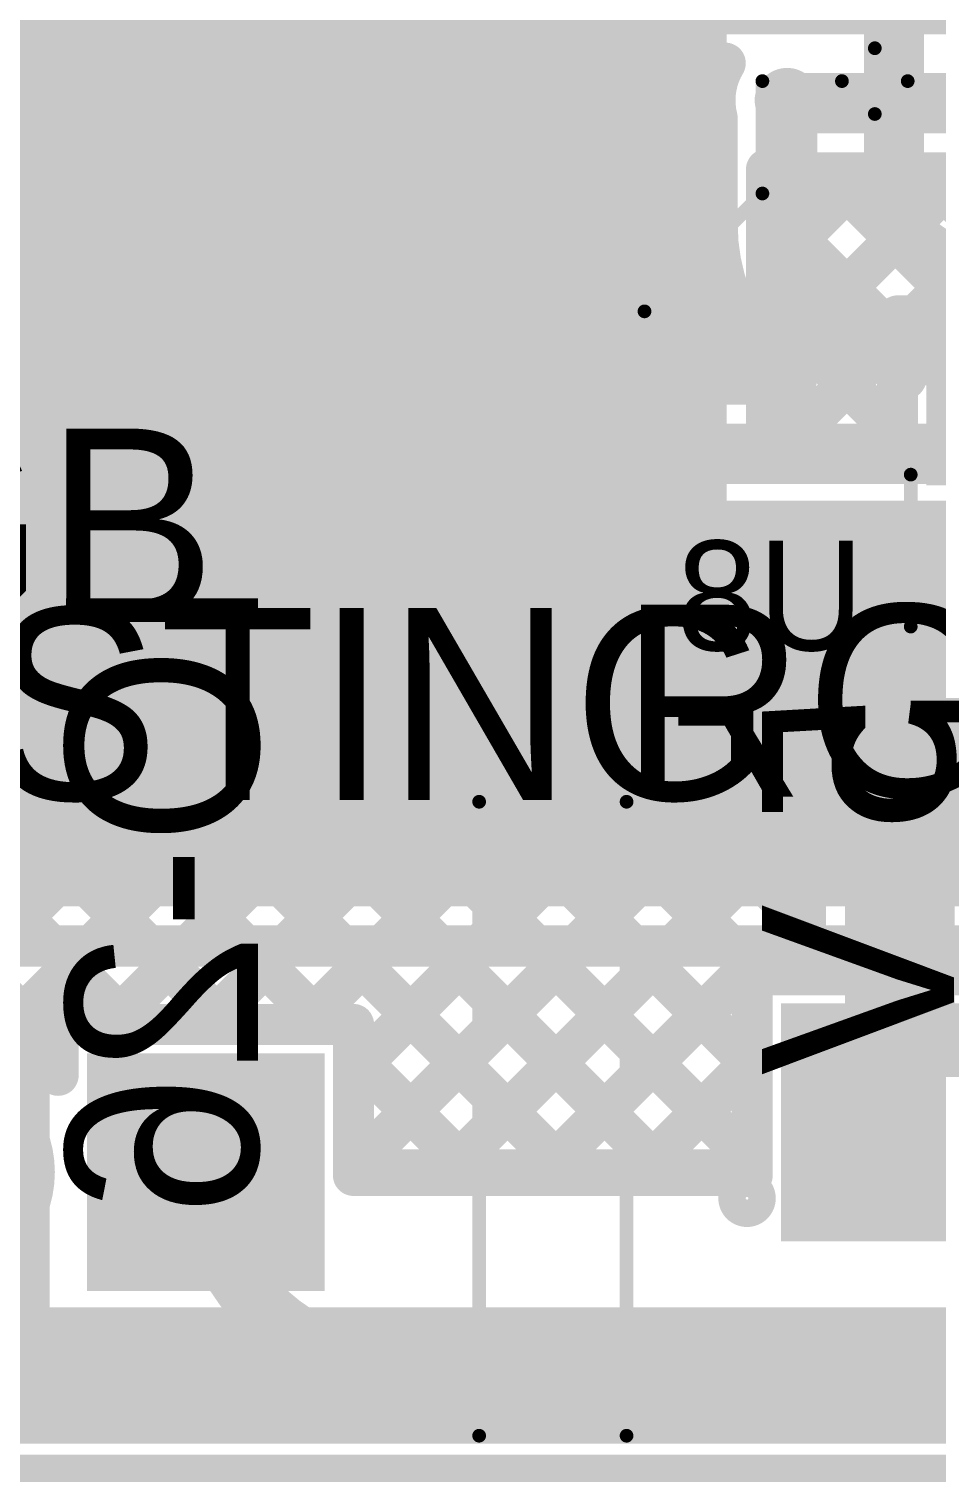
# Model space of a CAD drawing. Header units: millimetres. Extents: x 4.35 to 7.26, y 1.61 to 5.34.
# Drawn here: x 5.253 to 5.584, y 1.615 to 2.145 of the extents above; entities that cross this region are included whole.
import ezdxf

# ---------------------------------------------------------------- set-up
doc = ezdxf.new("R2010")
doc.units = ezdxf.units.MM
doc.header["$MEASUREMENT"] = 0
for name, color, linetype in [('BottomLayer', 5, 'Continuous'), ('BottomOverlay', 54, 'Continuous'), ('BottomPaste', 16, 'Continuous'), ('BottomSolder', 6, 'Continuous'), ('Mechanical2', 216, 'Continuous'), ('MultiLayer', 9, 'Continuous'), ('PadHoleLayer', 156, 'Continuous'), ('TopLayer', 1, 'Continuous'), ('TopOverlay', 2, 'Continuous'), ('TopPaste', 8, 'Continuous'), ('TopSolder', 216, 'Continuous'), ('ViaHoleLayer', 16, 'Continuous')]:
    doc.layers.add(name, color=color, linetype=linetype)

# ---------------------------------------------------------------- blocks, each defined once
blk = doc.blocks.new('SOT_23_5_B_44')
at = {"layer": 'BottomLayer'}
for points in [[(-0.07283, 0.02559), (-0.02953, 0.02559), (-0.07283, 0.04921), (-0.02953, 0.04921)], [(0.02953, 0.02559), (0.07283, 0.02559), (0.02953, 0.04921), (0.07283, 0.04921)], [(-0.07283, -0.01181), (-0.02953, -0.01181), (-0.07283, 0.01181), (-0.02953, 0.01181)], [(-0.07283, -0.04921), (-0.02953, -0.04921), (-0.07283, -0.02559), (-0.02953, -0.02559)], [(0.02953, -0.04921), (0.07283, -0.04921), (0.02953, -0.02559), (0.07283, -0.02559)]]:
    blk.add_solid(points, dxfattribs=at)
at = {"layer": 'BottomOverlay', "const_width": 0.005}
for points in [[(0.02598, 0.0589), (-0.02945, 0.0589)], [(0.03465, -0.01732), (0.03465, 0.01646)], [(0.02598, -0.0589), (-0.02945, -0.0589)]]:
    blk.add_lwpolyline(points, dxfattribs=at)
at = {"layer": 'BottomOverlay'}
for points, const_width in [([(-0.0307, 0.0589, 1), (-0.0282, 0.0589, 1)], 0.0025), ([(0.02473, 0.0589, 1), (0.02723, 0.0589, 1)], 0.0025), ([(0.0334, 0.01646, 1), (0.0359, 0.01646, 1)], 0.0025), ([(0.0334, -0.01732, 1), (0.0359, -0.01732, 1)], 0.0025), ([(-0.0615, -0.0615, 1), (-0.06843, -0.0615, 1)], 0.01), ([(-0.07093, -0.0615, 1), (-0.06593, -0.0615, 1)], 0.005), ([(-0.064, -0.0615, 1), (-0.059, -0.0615, 1)], 0.005), ([(-0.0307, -0.0589, 1), (-0.0282, -0.0589, 1)], 0.0025), ([(0.02473, -0.0589, 1), (0.02723, -0.0589, 1)], 0.0025)]:
    blk.add_lwpolyline(points, format="xyb", close=True, dxfattribs=dict(at, const_width=const_width))
at = {"layer": 'BottomPaste'}
for points in [[(-0.07283, 0.02559), (-0.02953, 0.02559), (-0.07283, 0.04921), (-0.02953, 0.04921)], [(0.02953, 0.02559), (0.07283, 0.02559), (0.02953, 0.04921), (0.07283, 0.04921)], [(-0.07283, -0.01181), (-0.02953, -0.01181), (-0.07283, 0.01181), (-0.02953, 0.01181)], [(-0.07283, -0.04921), (-0.02953, -0.04921), (-0.07283, -0.02559), (-0.02953, -0.02559)], [(0.02953, -0.04921), (0.07283, -0.04921), (0.02953, -0.02559), (0.07283, -0.02559)]]:
    blk.add_solid(points, dxfattribs=at)
at = {"layer": 'BottomSolder'}
for points in [[(-0.07683, 0.02159), (-0.02553, 0.02159), (-0.07683, 0.05321), (-0.02553, 0.05321)], [(0.02553, 0.02159), (0.07683, 0.02159), (0.02553, 0.05321), (0.07683, 0.05321)], [(-0.07683, -0.01581), (-0.02553, -0.01581), (-0.07683, 0.01581), (-0.02553, 0.01581)], [(-0.07683, -0.05321), (-0.02553, -0.05321), (-0.07683, -0.02159), (-0.02553, -0.02159)], [(0.02553, -0.05321), (0.07683, -0.05321), (0.02553, -0.02159), (0.07683, -0.02159)]]:
    blk.add_solid(points, dxfattribs=at)
blk = doc.blocks.new('B2B_XH_A_LF__SN__63')
at = {"layer": 'BottomLayer', "const_width": 0.03937}
blk.add_lwpolyline([(0.02953, 0, 1), (0.0689, 0, 1)], format="xyb", close=True, dxfattribs=at)
at = {"layer": 'BottomLayer'}
blk.add_solid([(-0.08858, -0.03937), (-0.00984, -0.03937), (-0.08858, 0.03937), (-0.00984, 0.03937)], dxfattribs=at)
at = {"layer": 'BottomSolder', "const_width": 0.04337}
blk.add_lwpolyline([(0.02753, 0, 1), (0.0709, 0, 1)], format="xyb", close=True, dxfattribs=at)
at = {"layer": 'BottomSolder'}
blk.add_solid([(-0.09258, -0.04337), (-0.00584, -0.04337), (-0.09258, 0.04337), (-0.00584, 0.04337)], dxfattribs=at)
at = {"layer": 'MultiLayer', "const_width": 0.03937}
blk.add_lwpolyline([(0.02953, 0, 1), (0.0689, 0, 1)], format="xyb", close=True, dxfattribs=at)
at = {"layer": 'MultiLayer'}
blk.add_solid([(-0.08858, -0.03937), (-0.00984, -0.03937), (-0.08858, 0.03937), (-0.00984, 0.03937)], dxfattribs=at)
at = {"layer": 'PadHoleLayer', "const_width": 0.01969}
for points in [[(-0.05906, 0, 1), (-0.03937, 0, 1)], [(0.03937, 0, 1), (0.05906, 0, 1)]]:
    blk.add_lwpolyline(points, format="xyb", close=True, dxfattribs=at)
at = {"layer": 'TopLayer', "const_width": 0.03937}
blk.add_lwpolyline([(0.02953, 0, 1), (0.0689, 0, 1)], format="xyb", close=True, dxfattribs=at)
at = {"layer": 'TopLayer'}
blk.add_solid([(-0.08858, -0.03937), (-0.00984, -0.03937), (-0.08858, 0.03937), (-0.00984, 0.03937)], dxfattribs=at)
at = {"layer": 'TopOverlay', "const_width": 0.005}
for points in [[(0.14724, 0.09614), (-0.1489, 0.09614)], [(-0.1489, 0.09614), (-0.1489, -0.13512)], [(0.14724, 0.09614), (0.14724, -0.13512)], [(0.14724, -0.13512), (-0.1489, -0.13512)]]:
    blk.add_lwpolyline(points, dxfattribs=at)
at = {"layer": 'TopOverlay', "const_width": 0.0025}
for points in [[(-0.15015, 0.09614, 1), (-0.14765, 0.09614, 1)], [(-0.15015, 0.09614, 1), (-0.14765, 0.09614, 1)], [(0.14599, 0.09614, 1), (0.14849, 0.09614, 1)], [(0.14599, 0.09614, 1), (0.14849, 0.09614, 1)], [(-0.15015, -0.13512, 1), (-0.14765, -0.13512, 1)], [(-0.15015, -0.13512, 1), (-0.14765, -0.13512, 1)], [(0.14599, -0.13512, 1), (0.14849, -0.13512, 1)], [(0.14599, -0.13512, 1), (0.14849, -0.13512, 1)]]:
    blk.add_lwpolyline(points, format="xyb", close=True, dxfattribs=at)
at = {"layer": 'TopSolder', "const_width": 0.04337}
blk.add_lwpolyline([(0.02753, 0, 1), (0.0709, 0, 1)], format="xyb", close=True, dxfattribs=at)
at = {"layer": 'TopSolder'}
blk.add_solid([(-0.09258, -0.04337), (-0.00584, -0.04337), (-0.09258, 0.04337), (-0.00584, 0.04337)], dxfattribs=at)
blk = doc.blocks.new('UWX1E101MCL1GB_85')
at = {"layer": 'TopLayer'}
for points in [[(-0.24803, 0.06496), (-0.24803, -0.06496), (-0.03937, 0.06496), (-0.03937, -0.06496)], [(0.03937, 0.06496), (0.03937, -0.06496), (0.24803, 0.06496), (0.24803, -0.06496)]]:
    blk.add_solid(points, dxfattribs=at)
at = {"layer": 'TopOverlay', "const_width": 0.005}
for points in [[(-0.124, 0.17), (-0.167, 0.127)], [(0.168, 0.17), (-0.124, 0.17)], [(0.168, 0.17), (0.168, 0.081)], [(-0.167, 0.127), (-0.167, 0.086)], [(-0.208, 0.098), (-0.208, 0.074)], [(-0.196, 0.086), (-0.22, 0.086)], [(0.168, -0.081), (0.168, -0.17)], [(-0.167, -0.086), (-0.167, -0.127)], [(-0.124, -0.17), (-0.167, -0.127)], [(0.168, -0.17), (-0.124, -0.17)]]:
    blk.add_lwpolyline(points, dxfattribs=at)
at = {"layer": 'TopOverlay', "const_width": 0.0025}
for points in [[(-0.12525, 0.17, 1), (-0.12275, 0.17, 1)], [(-0.12525, 0.17, 1), (-0.12275, 0.17, 1)], [(0.16675, 0.17, 1), (0.16925, 0.17, 1)], [(0.16675, 0.17, 1), (0.16925, 0.17, 1)], [(-0.16825, 0.127, 1), (-0.16575, 0.127, 1)], [(-0.16825, 0.127, 1), (-0.16575, 0.127, 1)], [(-0.20925, 0.098, 1), (-0.20675, 0.098, 1)], [(-0.22125, 0.086, 1), (-0.21875, 0.086, 1)], [(-0.19725, 0.086, 1), (-0.19475, 0.086, 1)], [(-0.16825, 0.086, 1), (-0.16575, 0.086, 1)], [(0.16675, 0.081, 1), (0.16925, 0.081, 1)], [(-0.20925, 0.074, 1), (-0.20675, 0.074, 1)], [(0.16675, -0.081, 1), (0.16925, -0.081, 1)], [(-0.16825, -0.086, 1), (-0.16575, -0.086, 1)], [(-0.16825, -0.127, 1), (-0.16575, -0.127, 1)], [(-0.16825, -0.127, 1), (-0.16575, -0.127, 1)], [(-0.12525, -0.17, 1), (-0.12275, -0.17, 1)], [(-0.12525, -0.17, 1), (-0.12275, -0.17, 1)], [(0.16675, -0.17, 1), (0.16925, -0.17, 1)], [(0.16675, -0.17, 1), (0.16925, -0.17, 1)]]:
    blk.add_lwpolyline(points, format="xyb", close=True, dxfattribs=at)
at = {"layer": 'TopPaste'}
for points in [[(-0.24803, 0.06496), (-0.24803, -0.06496), (-0.03937, 0.06496), (-0.03937, -0.06496)], [(0.03937, 0.06496), (0.03937, -0.06496), (0.24803, 0.06496), (0.24803, -0.06496)]]:
    blk.add_solid(points, dxfattribs=at)
at = {"layer": 'TopSolder'}
for points in [[(-0.25203, 0.06896), (-0.25203, -0.06896), (-0.03537, 0.06896), (-0.03537, -0.06896)], [(0.03537, 0.06896), (0.03537, -0.06896), (0.25203, 0.06896), (0.25203, -0.06896)]]:
    blk.add_solid(points, dxfattribs=at)
blk = doc.blocks.new('B3B_XH_A_LF__SN__112')
at = {"layer": 'BottomLayer', "const_width": 0.03937}
for points in [[(-0.01969, 0, 1), (0.01969, 0, 1)], [(0.07874, 0, 1), (0.11811, 0, 1)]]:
    blk.add_lwpolyline(points, format="xyb", close=True, dxfattribs=at)
at = {"layer": 'BottomLayer'}
blk.add_solid([(-0.1378, -0.03937), (-0.05906, -0.03937), (-0.1378, 0.03937), (-0.05906, 0.03937)], dxfattribs=at)
at = {"layer": 'BottomSolder', "const_width": 0.04337}
for points in [[(-0.02168, 0, 1), (0.02168, 0, 1)], [(0.07674, 0, 1), (0.12011, 0, 1)]]:
    blk.add_lwpolyline(points, format="xyb", close=True, dxfattribs=at)
at = {"layer": 'BottomSolder'}
blk.add_solid([(-0.1418, -0.04337), (-0.05506, -0.04337), (-0.1418, 0.04337), (-0.05506, 0.04337)], dxfattribs=at)
at = {"layer": 'MultiLayer', "const_width": 0.03937}
for points in [[(-0.01969, 0, 1), (0.01969, 0, 1)], [(0.07874, 0, 1), (0.11811, 0, 1)]]:
    blk.add_lwpolyline(points, format="xyb", close=True, dxfattribs=at)
at = {"layer": 'MultiLayer'}
blk.add_solid([(-0.1378, -0.03937), (-0.05906, -0.03937), (-0.1378, 0.03937), (-0.05906, 0.03937)], dxfattribs=at)
at = {"layer": 'PadHoleLayer', "const_width": 0.01969}
for points in [[(-0.10827, 0, 1), (-0.08858, 0, 1)], [(-0.00984, 0, 1), (0.00984, 0, 1)], [(0.08858, 0, 1), (0.10827, 0, 1)]]:
    blk.add_lwpolyline(points, format="xyb", close=True, dxfattribs=at)
at = {"layer": 'TopLayer', "const_width": 0.03937}
for points in [[(-0.01969, 0, 1), (0.01969, 0, 1)], [(0.07874, 0, 1), (0.11811, 0, 1)]]:
    blk.add_lwpolyline(points, format="xyb", close=True, dxfattribs=at)
at = {"layer": 'TopLayer'}
blk.add_solid([(-0.1378, -0.03937), (-0.05906, -0.03937), (-0.1378, 0.03937), (-0.05906, 0.03937)], dxfattribs=at)
at = {"layer": 'TopOverlay', "const_width": 0.005}
for points in [[(-0.19811, 0.11693), (0.19661, 0.11693)], [(-0.19811, -0.11433), (-0.19811, 0.11693)], [(0.19661, -0.11433), (0.19661, 0.11693)], [(-0.19811, -0.11433), (0.19661, -0.11433)]]:
    blk.add_lwpolyline(points, dxfattribs=at)
at = {"layer": 'TopOverlay'}
for points, const_width in [([(-0.19936, 0.11693, 1), (-0.19686, 0.11693, 1)], 0.0025), ([(-0.19936, 0.11693, 1), (-0.19686, 0.11693, 1)], 0.0025), ([(0.19536, 0.11693, 1), (0.19786, 0.11693, 1)], 0.0025), ([(0.19536, 0.11693, 1), (0.19786, 0.11693, 1)], 0.0025), ([(-0.1487, -0.02772, 1), (-0.15965, -0.02772, 1)], 0.01), ([(-0.16215, -0.02772, 1), (-0.15715, -0.02772, 1)], 0.005), ([(-0.1512, -0.02772, 1), (-0.1462, -0.02772, 1)], 0.005), ([(-0.19936, -0.11433, 1), (-0.19686, -0.11433, 1)], 0.0025), ([(-0.19936, -0.11433, 1), (-0.19686, -0.11433, 1)], 0.0025), ([(0.19536, -0.11433, 1), (0.19786, -0.11433, 1)], 0.0025), ([(0.19536, -0.11433, 1), (0.19786, -0.11433, 1)], 0.0025)]:
    blk.add_lwpolyline(points, format="xyb", close=True, dxfattribs=dict(at, const_width=const_width))
at = {"layer": 'TopSolder', "const_width": 0.04337}
for points in [[(-0.02168, 0, 1), (0.02168, 0, 1)], [(0.07674, 0, 1), (0.12011, 0, 1)]]:
    blk.add_lwpolyline(points, format="xyb", close=True, dxfattribs=at)
at = {"layer": 'TopSolder'}
blk.add_solid([(-0.1418, -0.04337), (-0.05506, -0.04337), (-0.1418, 0.04337), (-0.05506, 0.04337)], dxfattribs=at)

msp = doc.modelspace()

# ---------------------------------------------------------------- linework, layer by layer
at = {"layer": 'BottomLayer'}
for points, const_width in [([(5.52309, 2.119, 1), (5.53491, 2.119, 1)], 0.01181), ([(5.5235, 2.119, 1), (5.5345, 2.119, 1)], 0.011), ([(5.5245, 2.118, 1), (5.5355, 2.118, 1)], 0.011), ([(5.5245, 2.118, 1), (5.5355, 2.118, 1)], 0.011), ([(5.51775, 2.09378, 1), (5.52525, 2.09378, 1)], 0.0075), ([(5.51775, 2.09378, 1), (5.52525, 2.09378, 1)], 0.0075), ([(5.52076, 2.09308, 1), (5.52826, 2.09308, 1)], 0.0075), ([(5.52076, 2.09308, 1), (5.52826, 2.09308, 1)], 0.0075), ([(5.52625, 2.0925, 1), (5.53375, 2.0925, 1)], 0.0075), ([(5.52625, 2.0925, 1), (5.53375, 2.0925, 1)], 0.0075), ([(5.5405, 2.0925, 1), (5.548, 2.0925, 1)], 0.0075), ([(5.55357, 2.0925, 1), (5.56107, 2.0925, 1)], 0.0075), ([(5.57586, 2.0925, 1), (5.58336, 2.0925, 1)], 0.0075), ([(5.51775, 2.0799, 1), (5.52525, 2.0799, 1)], 0.0075), ([(5.51775, 2.05668, 1), (5.52525, 2.05668, 1)], 0.0075), ([(5.51775, 2.04454, 1), (5.52525, 2.04454, 1)], 0.0075), ([(5.56554, 2.04033, 1), (5.57304, 2.04033, 1)], 0.0075), ([(5.56554, 2.04033, 1), (5.57304, 2.04033, 1)], 0.0075), ([(5.57212, 2.04033, 1), (5.57962, 2.04033, 1)], 0.0075), ([(5.57212, 2.04033, 1), (5.57962, 2.04033, 1)], 0.0075), ([(5.56554, 2.03375, 1), (5.57304, 2.03375, 1)], 0.0075), ([(5.56554, 2.03375, 1), (5.57304, 2.03375, 1)], 0.0075), ([(5.56554, 2.03211, 1), (5.57304, 2.03211, 1)], 0.0075), ([(5.51775, 2.02132, 1), (5.52525, 2.02132, 1)], 0.0075), ([(5.51775, 2.00919, 1), (5.52525, 2.00919, 1)], 0.0075), ([(5.56554, 1.9984, 1), (5.57304, 1.9984, 1)], 0.0075), ([(5.56554, 1.99675, 1), (5.57304, 1.99675, 1)], 0.0075), ([(5.51775, 1.9875, 1), (5.52525, 1.9875, 1)], 0.0075), ([(5.51775, 1.9875, 1), (5.52525, 1.9875, 1)], 0.0075), ([(5.51928, 1.9875, 1), (5.52678, 1.9875, 1)], 0.0075), ([(5.53944, 1.9875, 1), (5.54694, 1.9875, 1)], 0.0075), ([(5.55464, 1.9875, 1), (5.56214, 1.9875, 1)], 0.0075), ([(5.56554, 1.9875, 1), (5.57304, 1.9875, 1)], 0.0075), ([(5.56554, 1.9875, 1), (5.57304, 1.9875, 1)], 0.0075), ([(5.56509, 1.856, 1), (5.57691, 1.856, 1)], 0.01181), ([(5.25682, 1.8105, 1), (5.26432, 1.8105, 1)], 0.0075), ([(5.27157, 1.8105, 1), (5.27907, 1.8105, 1)], 0.0075), ([(5.29217, 1.8105, 1), (5.29967, 1.8105, 1)], 0.0075), ([(5.30693, 1.8105, 1), (5.31443, 1.8105, 1)], 0.0075), ([(5.32753, 1.8105, 1), (5.33503, 1.8105, 1)], 0.0075), ([(5.34228, 1.8105, 1), (5.34978, 1.8105, 1)], 0.0075), ([(5.36288, 1.8105, 1), (5.37038, 1.8105, 1)], 0.0075), ([(5.37764, 1.8105, 1), (5.38514, 1.8105, 1)], 0.0075), ([(5.39824, 1.8105, 1), (5.40574, 1.8105, 1)], 0.0075), ([(5.41299, 1.8105, 1), (5.42049, 1.8105, 1)], 0.0075), ([(5.43359, 1.8105, 1), (5.44109, 1.8105, 1)], 0.0075), ([(5.44835, 1.8105, 1), (5.45585, 1.8105, 1)], 0.0075), ([(5.46895, 1.8105, 1), (5.47645, 1.8105, 1)], 0.0075), ([(5.4837, 1.8105, 1), (5.4912, 1.8105, 1)], 0.0075), ([(5.5043, 1.8105, 1), (5.5118, 1.8105, 1)], 0.0075), ([(5.51906, 1.8105, 1), (5.52656, 1.8105, 1)], 0.0075), ([(5.53966, 1.8105, 1), (5.54716, 1.8105, 1)], 0.0075), ([(5.55441, 1.8105, 1), (5.56191, 1.8105, 1)], 0.0075), ([(5.57501, 1.8105, 1), (5.58251, 1.8105, 1)], 0.0075), ([(5.51253, 1.80006, 1), (5.52003, 1.80006, 1)], 0.0075), ([(5.51253, 1.80006, 1), (5.52003, 1.80006, 1)], 0.0075), ([(5.51475, 1.80006, 1), (5.52225, 1.80006, 1)], 0.0075), ([(5.54397, 1.80006, 1), (5.55147, 1.80006, 1)], 0.0075), ([(5.5501, 1.80006, 1), (5.5576, 1.80006, 1)], 0.0075), ([(5.57933, 1.80006, 1), (5.58683, 1.80006, 1)], 0.0075), ([(5.58546, 1.80006, 1), (5.59296, 1.80006, 1)], 0.0075), ([(5.25938, 1.78187, 1), (5.26688, 1.78187, 1)], 0.0075), ([(5.25938, 1.78187, 1), (5.26688, 1.78187, 1)], 0.0075), ([(5.2783, 1.78187, 1), (5.2858, 1.78187, 1)], 0.0075), ([(5.28545, 1.78187, 1), (5.29295, 1.78187, 1)], 0.0075), ([(5.31365, 1.78187, 1), (5.32115, 1.78187, 1)], 0.0075), ([(5.3208, 1.78187, 1), (5.3283, 1.78187, 1)], 0.0075), ([(5.34901, 1.78187, 1), (5.35651, 1.78187, 1)], 0.0075), ([(5.35616, 1.78187, 1), (5.36366, 1.78187, 1)], 0.0075), ([(5.36712, 1.78187, 1), (5.37462, 1.78187, 1)], 0.0075), ([(5.36712, 1.78187, 1), (5.37462, 1.78187, 1)], 0.0075), ([(5.25938, 1.77258, 1), (5.26688, 1.77258, 1)], 0.0075), ([(5.36712, 1.77091, 1), (5.37462, 1.77091, 1)], 0.0075), ([(5.51253, 1.76861, 1), (5.52003, 1.76861, 1)], 0.0075), ([(5.25938, 1.76334, 1), (5.26688, 1.76334, 1)], 0.0075), ([(5.25938, 1.76334, 1), (5.26688, 1.76334, 1)], 0.0075), ([(5.36712, 1.76463, 1), (5.37462, 1.76463, 1)], 0.0075), ([(5.51253, 1.76692, 1), (5.52003, 1.76692, 1)], 0.0075), ([(5.36712, 1.73555, 1), (5.37462, 1.73555, 1)], 0.0075), ([(5.51253, 1.73326, 1), (5.52003, 1.73326, 1)], 0.0075), ([(5.51253, 1.73156, 1), (5.52003, 1.73156, 1)], 0.0075), ([(5.36712, 1.72927, 1), (5.37462, 1.72927, 1)], 0.0075), ([(5.36712, 1.72882, 1), (5.37462, 1.72882, 1)], 0.0075), ([(5.36712, 1.72882, 1), (5.37462, 1.72882, 1)], 0.0075), ([(5.37385, 1.72882, 1), (5.38135, 1.72882, 1)], 0.0075), ([(5.40202, 1.72882, 1), (5.40952, 1.72882, 1)], 0.0075), ([(5.40921, 1.72882, 1), (5.41671, 1.72882, 1)], 0.0075), ([(5.43738, 1.72882, 1), (5.44488, 1.72882, 1)], 0.0075), ([(5.44456, 1.72882, 1), (5.45206, 1.72882, 1)], 0.0075), ([(5.47273, 1.72882, 1), (5.48023, 1.72882, 1)], 0.0075), ([(5.47992, 1.72882, 1), (5.48742, 1.72882, 1)], 0.0075), ([(5.50809, 1.72882, 1), (5.51559, 1.72882, 1)], 0.0075), ([(5.51253, 1.72882, 1), (5.52003, 1.72882, 1)], 0.0075), ([(5.51253, 1.72882, 1), (5.52003, 1.72882, 1)], 0.0075)]:
    msp.add_lwpolyline(points, format="xyb", close=True, dxfattribs=dict(at, const_width=const_width))
for points, const_width in [([(5.53, 2.118, -0.414214), (5.529, 2.119)], 0.022), ([(5.52451, 2.09308, -0.029395), (5.5215, 2.09378)], 0.015), ([(5.53, 2.0925, -0.052224), (5.52451, 2.09308)], 0.015), ([(5.16171, 1.72882, -0.70511), (5.26313, 1.76334)], 0.015)]:
    msp.add_lwpolyline(points, format="xyb", dxfattribs=dict(at, const_width=const_width))
for points, const_width in [([(5.53, 2.118), (5.617, 2.118)], 0.022), ([(5.5215, 1.9875), (5.5215, 2.09378)], 0.015), ([(5.5215, 2.02132), (5.59268, 2.0925)], 0.015), ([(5.5215, 2.05668), (5.55732, 2.0925)], 0.015), ([(5.53, 2.0925), (5.61052, 2.0925)], 0.015), ([(5.54425, 2.0925), (5.59642, 2.04033)], 0.015), ([(5.57587, 2.04033), (5.63174, 2.0962)], 0.015), ([(5.57961, 2.0925), (5.63177, 2.04033)], 0.015), ([(5.5215, 2.0799), (5.56929, 2.03211)], 0.015), ([(5.5215, 2.04454), (5.56929, 1.99675)], 0.015), ([(5.56929, 2.04033), (5.60669, 2.04033)], 0.015), ([(5.56929, 2.03375), (5.57587, 2.04033)], 0.015), ([(5.56929, 1.9875), (5.56929, 2.04033)], 0.015), ([(5.52303, 1.9875), (5.56929, 2.03375)], 0.015), ([(5.5215, 2.00919), (5.54319, 1.9875)], 0.015), ([(5.55839, 1.9875), (5.56929, 1.9984)], 0.015), ([(5.5215, 1.9875), (5.56929, 1.9875)], 0.015), ([(4.9765, 1.8105), (5.6255, 1.8105)], 0.015), ([(5.22521, 1.8105), (5.26313, 1.77258)], 0.015), ([(5.24379, 1.77897), (5.27532, 1.8105)], 0.015), ([(5.26057, 1.8105), (5.2892, 1.78187)], 0.015), ([(5.28205, 1.78187), (5.31068, 1.8105)], 0.015), ([(5.29592, 1.8105), (5.32455, 1.78187)], 0.015), ([(5.3174, 1.78187), (5.34603, 1.8105)], 0.015), ([(5.33128, 1.8105), (5.35991, 1.78187)], 0.015), ([(5.35276, 1.78187), (5.38139, 1.8105)], 0.015), ([(5.36663, 1.8105), (5.44831, 1.72882)], 0.015), ([(5.37087, 1.72927), (5.4521, 1.8105)], 0.015), ([(5.37087, 1.76463), (5.41674, 1.8105)], 0.015), ([(5.40199, 1.8105), (5.48367, 1.72882)], 0.015), ([(5.40577, 1.72882), (5.48745, 1.8105)], 0.015), ([(5.43734, 1.8105), (5.51628, 1.73156)], 0.015), ([(5.44113, 1.72882), (5.52281, 1.8105)], 0.015), ([(5.4727, 1.8105), (5.51628, 1.76692)], 0.015), ([(5.50805, 1.8105), (5.5185, 1.80006)], 0.015), ([(5.54341, 1.8105), (5.55385, 1.80006)], 0.015), ([(5.54772, 1.80006), (5.55816, 1.8105)], 0.015), ([(5.57876, 1.8105), (5.58921, 1.80006)], 0.015), ([(5.58308, 1.80006), (5.59352, 1.8105)], 0.015), ([(5.51628, 1.80006), (5.62402, 1.80006)], 0.015), ([(5.51628, 1.72882), (5.51628, 1.80006)], 0.015), ([(5.26313, 1.78187), (5.37087, 1.78187)], 0.015), ([(5.26313, 1.76334), (5.26313, 1.78187)], 0.015), ([(5.37087, 1.72882), (5.37087, 1.78187)], 0.015), ([(5.37087, 1.77091), (5.41296, 1.72882)], 0.015), ([(5.47648, 1.72882), (5.51628, 1.76861)], 0.015), ([(5.37087, 1.73555), (5.3776, 1.72882)], 0.015), ([(5.51184, 1.72882), (5.51628, 1.73326)], 0.015), ([(5.37087, 1.72882), (5.51628, 1.72882)], 0.015)]:
    msp.add_lwpolyline(points, dxfattribs=dict(at, const_width=const_width))
for points in [[(5, 1.911), (5.507, 1.911), (5, 2.154), (5.507, 2.154)], [(4.989, 1.825), (5.611, 1.825), (4.989, 1.973), (5.611, 1.973)], [(5.018, 1.629), (5.26, 1.629), (5.018, 1.772), (5.26, 1.772)], [(5.196, 1.629), (5.972, 1.629), (5.196, 1.67866), (5.972, 1.67866)]]:
    msp.add_solid(points, dxfattribs=at)
at = {"layer": 'Mechanical2', "const_width": 0.01}
msp.add_lwpolyline([(4.718, 1.62), (7.043, 1.62)], dxfattribs=at)
at = {"layer": 'MultiLayer', "const_width": 0.01181}
for points in [[(5.52309, 2.119, 1), (5.53491, 2.119, 1)], [(5.56509, 1.856, 1), (5.57691, 1.856, 1)]]:
    msp.add_lwpolyline(points, format="xyb", close=True, dxfattribs=at)
at = {"layer": 'TopLayer'}
for points, const_width in [([(4.66623, 2.54625), (5.48567, 1.72682)], 0.015), ([(4.69087, 2.48626), (5.45031, 1.72682)], 0.015), ([(5.32813, 2.13254), (5.32813, 2.29146)], 0.015), ([(5.37787, 2.13254), (5.37787, 2.2322)], 0.015), ([(5.268, 2.04497), (5.268, 2.21)], 0.022), ([(5.32813, 2.14615), (5.37787, 2.19589)], 0.015), ([(5.568, 2.08595), (5.568, 2.192)], 0.022), ([(5.32813, 2.1672), (5.47983, 2.0155)], 0.015), ([(5.2935, 2.07616), (5.37787, 2.16053)], 0.015), ([(5.1153, 2.13254), (5.51628, 1.73156)], 0.015), ([(5.2935, 2.13254), (5.32813, 2.13254)], 0.015), ([(5.2935, 2.11152), (5.31452, 2.13254)], 0.015), ([(5.2935, 2.04497), (5.2935, 2.13254)], 0.015), ([(5.2935, 2.13112), (5.40912, 2.0155)], 0.015), ([(5.29376, 2.04107), (5.38523, 2.13254)], 0.015), ([(5.30777, 2.01972), (5.42059, 2.13254)], 0.015), ([(5.32744, 2.13254), (5.44448, 2.0155)], 0.015), ([(5.3389, 2.0155), (5.45594, 2.13254)], 0.015), ([(5.37426, 2.0155), (5.4913, 2.13254)], 0.015), ([(5.37787, 2.13254), (5.50644, 2.13254)], 0.015), ([(5.39815, 2.13254), (5.51519, 2.0155)], 0.015), ([(5.4335, 2.13254), (5.5045, 2.06154)], 0.015), ([(5.46886, 2.13254), (5.5035, 2.0979)], 0.015), ([(5.529, 2.0736), (5.529, 2.119)], 0.022), ([(5.5035, 2.0736), (5.5035, 2.11252)], 0.015), ([(5.40961, 2.0155), (5.5035, 2.10939)], 0.015), ([(5.2935, 2.09576), (5.37376, 2.0155)], 0.015), ([(5.05252, 2.08926), (5.35991, 1.78187)], 0.015), ([(5.44497, 2.0155), (5.5035, 2.07403)], 0.015), ([(5.0394, 2.06703), (5.32455, 1.78187)], 0.015), ([(4.97581, 2.0599), (5.26313, 1.77258)], 0.015), ([(5.01117, 2.0599), (5.2892, 1.78187)], 0.015), ([(5.2935, 2.06041), (5.33841, 2.0155)], 0.015), ([(5.48032, 2.0155), (5.50947, 2.04465)], 0.015), ([(5.5766, 2.026), (6.09273, 2.026)], 0.022), ([(5.51568, 2.0155), (5.52352, 2.02334)], 0.015), ([(5.32297, 2.0155), (5.53224, 2.0155)], 0.015), ([(5.02287, 1.77018), (5.25484, 2.00215)], 0.015), ([(5.32297, 1.99), (6.04809, 1.99)], 0.022), ([(5.02287, 1.73482), (5.27131, 1.98327)], 0.015), ([(5.05022, 1.72682), (5.29349, 1.97009)], 0.015), ([(5.08558, 1.72682), (5.32326, 1.9645)], 0.015), ([(5.12093, 1.72682), (5.35861, 1.9645)], 0.015), ([(5.21417, 1.7847), (5.39397, 1.9645)], 0.015), ([(5.24379, 1.77897), (5.42932, 1.9645)], 0.015), ([(5.28205, 1.78187), (5.46468, 1.9645)], 0.015), ([(5.3174, 1.78187), (5.50003, 1.9645)], 0.015), ([(5.31858, 1.96462), (5.51628, 1.76692)], 0.015), ([(5.32297, 1.9645), (6.04809, 1.9645)], 0.015), ([(5.35276, 1.78187), (5.53539, 1.9645)], 0.015), ([(5.35405, 1.9645), (5.5185, 1.80006)], 0.015), ([(5.37087, 1.72927), (5.6061, 1.9645)], 0.015), ([(5.37087, 1.76463), (5.57074, 1.9645)], 0.015), ([(5.38941, 1.9645), (5.53565, 1.81826)], 0.015), ([(5.42476, 1.9645), (5.53565, 1.85362)], 0.015), ([(5.46012, 1.9645), (5.54542, 1.8792)], 0.015), ([(5.49548, 1.9645), (5.57033, 1.88965)], 0.015), ([(5.53083, 1.9645), (5.63202, 1.86331)], 0.015), ([(5.56619, 1.9645), (5.66819, 1.8625)], 0.015), ([(5.5664, 1.88945), (5.64145, 1.9645)], 0.015), ([(5.57015, 1.74619), (5.57015, 1.85515)], 0.04), ([(5.40377, 1.72682), (5.53585, 1.8589)], 0.015), ([(5.53565, 1.80006), (5.53565, 1.85515)], 0.015), ([(5.43913, 1.72682), (5.53565, 1.82334)], 0.015), ([(5.51628, 1.72682), (5.51628, 1.80006)], 0.015), ([(5.51628, 1.80006), (5.53565, 1.80006)], 0.015), ([(5.26313, 1.78187), (5.37087, 1.78187)], 0.015), ([(5.26313, 1.76334), (5.26313, 1.78187)], 0.015), ([(5.37087, 1.72682), (5.37087, 1.78187)], 0.015), ([(5.37087, 1.77091), (5.41496, 1.72682)], 0.015), ([(5.47448, 1.72682), (5.51628, 1.76861)], 0.015), ([(5.37087, 1.73555), (5.3796, 1.72682)], 0.015), ([(5.50984, 1.72682), (5.51628, 1.73326)], 0.015), ([(5.37087, 1.72682), (5.51628, 1.72682)], 0.015), ([(5.387, 1.658), (5.92968, 1.658)], 0.022)]:
    msp.add_lwpolyline(points, dxfattribs=dict(at, const_width=const_width))
for points, const_width in [([(5.32438, 2.14615, 1), (5.33188, 2.14615, 1)], 0.0075), ([(5.28975, 2.13254, 1), (5.29725, 2.13254, 1)], 0.0075), ([(5.28975, 2.13254, 1), (5.29725, 2.13254, 1)], 0.0075), ([(5.28975, 2.13112, 1), (5.29725, 2.13112, 1)], 0.0075), ([(5.31077, 2.13254, 1), (5.31827, 2.13254, 1)], 0.0075), ([(5.32369, 2.13254, 1), (5.33119, 2.13254, 1)], 0.0075), ([(5.32438, 2.13254, 1), (5.33188, 2.13254, 1)], 0.0075), ([(5.32438, 2.13254, 1), (5.33188, 2.13254, 1)], 0.0075), ([(5.37412, 2.13254, 1), (5.38162, 2.13254, 1)], 0.0075), ([(5.37412, 2.13254, 1), (5.38162, 2.13254, 1)], 0.0075), ([(5.38148, 2.13254, 1), (5.38898, 2.13254, 1)], 0.0075), ([(5.3944, 2.13254, 1), (5.4019, 2.13254, 1)], 0.0075), ([(5.41684, 2.13254, 1), (5.42434, 2.13254, 1)], 0.0075), ([(5.42975, 2.13254, 1), (5.43725, 2.13254, 1)], 0.0075), ([(5.45219, 2.13254, 1), (5.45969, 2.13254, 1)], 0.0075), ([(5.46511, 2.13254, 1), (5.47261, 2.13254, 1)], 0.0075), ([(5.48755, 2.13254, 1), (5.49505, 2.13254, 1)], 0.0075), ([(5.50269, 2.13254, 1), (5.51019, 2.13254, 1)], 0.0075), ([(5.50269, 2.13254, 1), (5.51019, 2.13254, 1)], 0.0075), ([(5.52309, 2.119, 1), (5.53491, 2.119, 1)], 0.01181), ([(5.5235, 2.119, 1), (5.5345, 2.119, 1)], 0.011), ([(5.49975, 2.11252, 1), (5.50725, 2.11252, 1)], 0.0075), ([(5.49975, 2.11252, 1), (5.50725, 2.11252, 1)], 0.0075), ([(5.28975, 2.11152, 1), (5.29725, 2.11152, 1)], 0.0075), ([(5.49975, 2.10939, 1), (5.50725, 2.10939, 1)], 0.0075), ([(5.49975, 2.0979, 1), (5.50725, 2.0979, 1)], 0.0075), ([(5.28975, 2.09576, 1), (5.29725, 2.09576, 1)], 0.0075), ([(5.5625, 2.08595, 1), (5.5735, 2.08595, 1)], 0.011), ([(5.5625, 2.08595, 1), (5.5735, 2.08595, 1)], 0.011), ([(5.28975, 2.07616, 1), (5.29725, 2.07616, 1)], 0.0075), ([(5.5235, 2.0736, 1), (5.5345, 2.0736, 1)], 0.011), ([(5.5235, 2.0736, 1), (5.5345, 2.0736, 1)], 0.011), ([(5.49975, 2.07403, 1), (5.50725, 2.07403, 1)], 0.0075), ([(5.49975, 2.0736, 1), (5.50725, 2.0736, 1)], 0.0075), ([(5.49975, 2.0736, 1), (5.50725, 2.0736, 1)], 0.0075), ([(5.28975, 2.06041, 1), (5.29725, 2.06041, 1)], 0.0075), ([(5.50075, 2.06154, 1), (5.50825, 2.06154, 1)], 0.0075), ([(5.2625, 2.04497, 1), (5.2735, 2.04497, 1)], 0.011), ([(5.2625, 2.04497, 1), (5.2735, 2.04497, 1)], 0.011), ([(5.28975, 2.04497, 1), (5.29725, 2.04497, 1)], 0.0075), ([(5.28975, 2.04497, 1), (5.29725, 2.04497, 1)], 0.0075), ([(5.50572, 2.04465, 1), (5.51322, 2.04465, 1)], 0.0075), ([(5.29001, 2.04107, 1), (5.29751, 2.04107, 1)], 0.0075), ([(5.5711, 2.026, 1), (5.5821, 2.026, 1)], 0.011), ([(5.5711, 2.026, 1), (5.5821, 2.026, 1)], 0.011), ([(5.51977, 2.02334, 1), (5.52727, 2.02334, 1)], 0.0075), ([(5.30402, 2.01972, 1), (5.31152, 2.01972, 1)], 0.0075), ([(5.31922, 2.0155, 1), (5.32672, 2.0155, 1)], 0.0075), ([(5.31922, 2.0155, 1), (5.32672, 2.0155, 1)], 0.0075), ([(5.33466, 2.0155, 1), (5.34216, 2.0155, 1)], 0.0075), ([(5.33515, 2.0155, 1), (5.34265, 2.0155, 1)], 0.0075), ([(5.37001, 2.0155, 1), (5.37751, 2.0155, 1)], 0.0075), ([(5.37051, 2.0155, 1), (5.37801, 2.0155, 1)], 0.0075), ([(5.40537, 2.0155, 1), (5.41287, 2.0155, 1)], 0.0075), ([(5.40586, 2.0155, 1), (5.41336, 2.0155, 1)], 0.0075), ([(5.44073, 2.0155, 1), (5.44823, 2.0155, 1)], 0.0075), ([(5.44122, 2.0155, 1), (5.44872, 2.0155, 1)], 0.0075), ([(5.47608, 2.0155, 1), (5.48358, 2.0155, 1)], 0.0075), ([(5.47657, 2.0155, 1), (5.48407, 2.0155, 1)], 0.0075), ([(5.51144, 2.0155, 1), (5.51894, 2.0155, 1)], 0.0075), ([(5.51193, 2.0155, 1), (5.51943, 2.0155, 1)], 0.0075), ([(5.52849, 2.0155, 1), (5.53599, 2.0155, 1)], 0.0075), ([(5.52849, 2.0155, 1), (5.53599, 2.0155, 1)], 0.0075), ([(5.25109, 2.00215, 1), (5.25859, 2.00215, 1)], 0.0075), ([(5.31747, 1.99, 1), (5.32847, 1.99, 1)], 0.011), ([(5.31747, 1.99, 1), (5.32847, 1.99, 1)], 0.011), ([(5.26756, 1.98327, 1), (5.27506, 1.98327, 1)], 0.0075), ([(5.28974, 1.97009, 1), (5.29724, 1.97009, 1)], 0.0075), ([(5.31483, 1.96462, 1), (5.32233, 1.96462, 1)], 0.0075), ([(5.31922, 1.9645, 1), (5.32672, 1.9645, 1)], 0.0075), ([(5.31922, 1.9645, 1), (5.32672, 1.9645, 1)], 0.0075), ([(5.31951, 1.9645, 1), (5.32701, 1.9645, 1)], 0.0075), ([(5.3503, 1.9645, 1), (5.3578, 1.9645, 1)], 0.0075), ([(5.35486, 1.9645, 1), (5.36236, 1.9645, 1)], 0.0075), ([(5.38566, 1.9645, 1), (5.39316, 1.9645, 1)], 0.0075), ([(5.39022, 1.9645, 1), (5.39772, 1.9645, 1)], 0.0075), ([(5.42101, 1.9645, 1), (5.42851, 1.9645, 1)], 0.0075), ([(5.42557, 1.9645, 1), (5.43307, 1.9645, 1)], 0.0075), ([(5.45637, 1.9645, 1), (5.46387, 1.9645, 1)], 0.0075), ([(5.46093, 1.9645, 1), (5.46843, 1.9645, 1)], 0.0075), ([(5.49173, 1.9645, 1), (5.49923, 1.9645, 1)], 0.0075), ([(5.49628, 1.9645, 1), (5.50378, 1.9645, 1)], 0.0075), ([(5.52708, 1.9645, 1), (5.53458, 1.9645, 1)], 0.0075), ([(5.53164, 1.9645, 1), (5.53914, 1.9645, 1)], 0.0075), ([(5.56244, 1.9645, 1), (5.56994, 1.9645, 1)], 0.0075), ([(5.56699, 1.9645, 1), (5.57449, 1.9645, 1)], 0.0075), ([(5.56265, 1.88945, 1), (5.57015, 1.88945, 1)], 0.0075), ([(5.56658, 1.88965, 1), (5.57408, 1.88965, 1)], 0.0075), ([(5.54167, 1.8792, 1), (5.54917, 1.8792, 1)], 0.0075), ([(5.56015, 1.85515, 1), (5.58015, 1.85515, 1)], 0.02), ([(5.5321, 1.8589, 1), (5.5396, 1.8589, 1)], 0.0075), ([(5.56509, 1.856, 1), (5.57691, 1.856, 1)], 0.01181), ([(5.5319, 1.85515, 1), (5.5394, 1.85515, 1)], 0.0075), ([(5.5319, 1.85515, 1), (5.5394, 1.85515, 1)], 0.0075), ([(5.5319, 1.85362, 1), (5.5394, 1.85362, 1)], 0.0075), ([(5.5319, 1.82334, 1), (5.5394, 1.82334, 1)], 0.0075), ([(5.5319, 1.81826, 1), (5.5394, 1.81826, 1)], 0.0075), ([(5.51253, 1.80006, 1), (5.52003, 1.80006, 1)], 0.0075), ([(5.51253, 1.80006, 1), (5.52003, 1.80006, 1)], 0.0075), ([(5.51475, 1.80006, 1), (5.52225, 1.80006, 1)], 0.0075), ([(5.5319, 1.80006, 1), (5.5394, 1.80006, 1)], 0.0075), ([(5.5319, 1.80006, 1), (5.5394, 1.80006, 1)], 0.0075), ([(5.25938, 1.78187, 1), (5.26688, 1.78187, 1)], 0.0075), ([(5.25938, 1.78187, 1), (5.26688, 1.78187, 1)], 0.0075), ([(5.2783, 1.78187, 1), (5.2858, 1.78187, 1)], 0.0075), ([(5.28545, 1.78187, 1), (5.29295, 1.78187, 1)], 0.0075), ([(5.31365, 1.78187, 1), (5.32115, 1.78187, 1)], 0.0075), ([(5.3208, 1.78187, 1), (5.3283, 1.78187, 1)], 0.0075), ([(5.34901, 1.78187, 1), (5.35651, 1.78187, 1)], 0.0075), ([(5.35616, 1.78187, 1), (5.36366, 1.78187, 1)], 0.0075), ([(5.36712, 1.78187, 1), (5.37462, 1.78187, 1)], 0.0075), ([(5.36712, 1.78187, 1), (5.37462, 1.78187, 1)], 0.0075), ([(5.25938, 1.77258, 1), (5.26688, 1.77258, 1)], 0.0075), ([(5.36712, 1.77091, 1), (5.37462, 1.77091, 1)], 0.0075), ([(5.51253, 1.76861, 1), (5.52003, 1.76861, 1)], 0.0075), ([(5.25938, 1.76334, 1), (5.26688, 1.76334, 1)], 0.0075), ([(5.25938, 1.76334, 1), (5.26688, 1.76334, 1)], 0.0075), ([(5.36712, 1.76463, 1), (5.37462, 1.76463, 1)], 0.0075), ([(5.51253, 1.76692, 1), (5.52003, 1.76692, 1)], 0.0075), ([(5.56015, 1.74619, 1), (5.58015, 1.74619, 1)], 0.02), ([(5.3115, 1.728, 1), (5.3225, 1.728, 1)], 0.011), ([(5.36712, 1.73555, 1), (5.37462, 1.73555, 1)], 0.0075), ([(5.51253, 1.73326, 1), (5.52003, 1.73326, 1)], 0.0075), ([(5.51253, 1.73156, 1), (5.52003, 1.73156, 1)], 0.0075), ([(5.36712, 1.72927, 1), (5.37462, 1.72927, 1)], 0.0075), ([(5.36712, 1.72682, 1), (5.37462, 1.72682, 1)], 0.0075), ([(5.36712, 1.72682, 1), (5.37462, 1.72682, 1)], 0.0075), ([(5.37585, 1.72682, 1), (5.38335, 1.72682, 1)], 0.0075), ([(5.40002, 1.72682, 1), (5.40752, 1.72682, 1)], 0.0075), ([(5.41121, 1.72682, 1), (5.41871, 1.72682, 1)], 0.0075), ([(5.43538, 1.72682, 1), (5.44288, 1.72682, 1)], 0.0075), ([(5.44656, 1.72682, 1), (5.45406, 1.72682, 1)], 0.0075), ([(5.47073, 1.72682, 1), (5.47823, 1.72682, 1)], 0.0075), ([(5.48192, 1.72682, 1), (5.48942, 1.72682, 1)], 0.0075), ([(5.50609, 1.72682, 1), (5.51359, 1.72682, 1)], 0.0075), ([(5.51253, 1.72682, 1), (5.52003, 1.72682, 1)], 0.0075), ([(5.51253, 1.72682, 1), (5.52003, 1.72682, 1)], 0.0075), ([(5.3815, 1.658, 1), (5.3925, 1.658, 1)], 0.011), ([(5.3815, 1.658, 1), (5.3925, 1.658, 1)], 0.011)]:
    msp.add_lwpolyline(points, format="xyb", close=True, dxfattribs=dict(at, const_width=const_width))
for points, const_width in [([(5.5035, 2.11252, -0.199964), (5.50644, 2.13254)], 0.015), ([(5.59495, 2.059, -0.414214), (5.568, 2.08595)], 0.022), ([(5.5766, 2.026, -0.414214), (5.529, 2.0736)], 0.022), ([(5.53224, 2.0155, -0.23379), (5.5035, 2.0736)], 0.015), ([(5.32297, 1.9645, -0.414214), (5.2425, 2.04497)], 0.015), ([(5.32297, 1.99, -0.414214), (5.268, 2.04497)], 0.022), ([(5.32297, 2.0155, -0.414214), (5.2935, 2.04497)], 0.015), ([(5.53565, 1.85515, -1), (5.60465, 1.85515)], 0.015), ([(5.16172, 1.72682, -0.718356), (5.26313, 1.76334)], 0.015), ([(5.387, 1.658, -0.414214), (5.317, 1.728)], 0.022)]:
    msp.add_lwpolyline(points, format="xyb", dxfattribs=dict(at, const_width=const_width))
at = {"layer": 'ViaHoleLayer', "const_width": 0.00591}
for points in [[(5.52605, 2.119, 1), (5.53195, 2.119, 1)], [(5.56805, 1.856, 1), (5.57395, 1.856, 1)]]:
    msp.add_lwpolyline(points, format="xyb", close=True, dxfattribs=at)

# ---------------------------------------------------------------- block references
for name, p, rotation in [('UWX1E101MCL1GB_85', (5.353, 2.212), 180), ('SOT_23_5_B_44', (5.633, 1.953), 270), ('B2B_XH_A_LF__SN__63', (5.26779, 1.728), 180), ('B3B_XH_A_LF__SN__112', (5.66857, 1.74619), 360)]:
    msp.add_blockref(name, p, dxfattribs=dict(rotation=rotation))

# ---------------------------------------------------------------- texts
at = {"layer": 'BottomOverlay', "text_generation_flag": 2}
msp.add_text('U8', height=0.04, dxfattribs=at).set_placement((5.557, 1.91835))
for s, p in [('IO-26', (5.336, 1.946)), ('5 V', (5.58988, 1.90379))]:
    msp.add_text(s, height=0.07, rotation=90, dxfattribs=at).set_placement(p)
at = {"layer": 'TopOverlay'}
for s, p in [('RGB', (5.118, 1.92924)), ('TESTING', (5.118, 1.86382)), ('RGB', (5.468, 1.865))]:
    msp.add_text(s, height=0.07, rotation=360, dxfattribs=at).set_placement(p)

doc.saveas('drawing.dxf')
